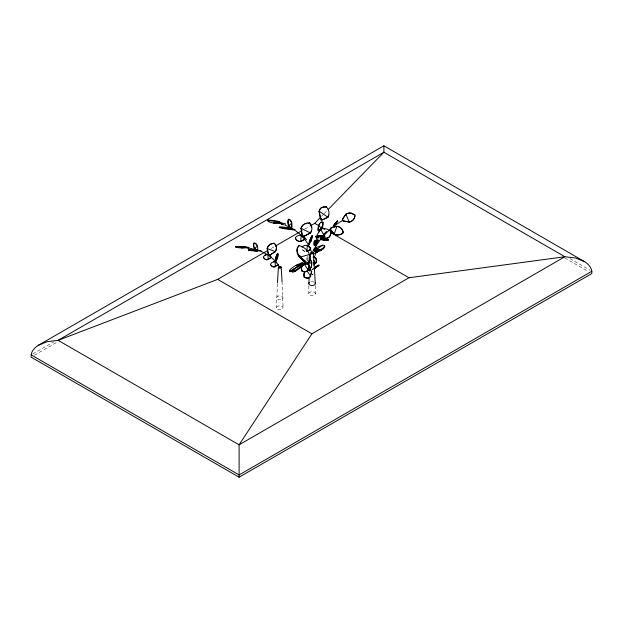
<?xml version="1.0" encoding="UTF-8"?>
<svg xmlns="http://www.w3.org/2000/svg" width="623" height="623" viewBox="0 0 623 623"><rect width="100%" height="100%" fill="white"/><g stroke="black" fill="none" stroke-linecap="round" stroke-linejoin="round"><path stroke-width="0.47" stroke-dasharray="3.12 2.34" d="M277.414 283.582L276.534 307.894M321.507 216.36L323.547 214.273M324.225 213.572L326.935 210.784M313.385 268.934L312.699 269.486L313.221 268.7M32.832 353.903L53.882 341.747M34.514 355.203L57.246 342.074M271.207 248.452L274.556 246.521M304.686 229.132L309.709 226.227M312.536 269.253L313.377 268.887M306.898 260.095A6.285 3.014 69.6 0 1 307.482 256.598L307.894 256.442A6.285 3.014 69.6 0 1 308.595 256.91M312.31 274.938L312.777 274.891L312.224 274.743M569.959 258.638L590.168 270.304M564.905 257.992L588.486 271.605M282.048 281.495L283.044 307.645M315.3 285.708L315.3 293.885A3.263 1.885 0 0 1 310.075 295.131A3.263 1.885 0 0 1 310.815 291.899A3.263 1.885 0 0 1 315.3 293.885M308.829 285.708L308.829 293.885M310.815 281.908A3.263 1.885 0 0 1 314.047 282.149M313.058 273.637A0.818 0.716 -12.3 0 1 312.73 274.494A0.849 0.748 -12.3 0 1 312.318 274.634M312.878 269.938A74.246 13.41 -82.6 0 1 313.05 268.334M304.888 251.256A5.062 4.992 13.5 0 1 301.844 248.889A5.062 4.992 13.5 0 0 304.873 251.318M307.497 261.084A6.285 3.014 69.6 0 1 307.894 256.442M307.482 256.598A6.285 3.014 69.6 0 1 308.183 257.065M277.64 299.188A3.263 1.885 0 0 0 282.99 298.137A3.263 1.885 0 0 0 278.738 295.987A3.263 1.885 0 0 0 277.64 299.188M277.64 309.187A3.263 1.885 0 0 0 282.99 308.136A3.263 1.885 0 0 0 278.738 305.986A3.263 1.885 0 0 0 277.64 309.187"/><path stroke-width="0.93" d="M307.349 262.517L309.016 262.322L309.039 260.476M291.782 227.613L291.868 223.291A5.062 2.835 82.1 0 0 288.675 219.296L288.34 219.343A5.062 2.835 82.1 0 0 288.628 225.69C292.226 230.494 291.844 227.068 291.533 223.338A5.062 2.835 82.1 0 0 291.276 222.395M309.538 258.568A6.285 3.014 69.6 0 1 311.43 262.961L311.453 267.516L311.843 262.805A6.285 3.014 69.6 0 0 309.288 257.572M309.016 262.322L309.522 254.464A10.832 7.64 41.1 0 0 298.985 245.68L298.581 246.14A10.832 7.64 41.1 0 0 299.445 257.33L304.803 261.162M276.005 261.138L275.483 261.045L276.02 256.333L277.585 253.405L278.084 254.433A4.392 1.355 -74.2 0 1 277.469 258.21C274.097 266.231 275.872 254.916 277.897 253.491M324.326 245.89A9.189 2.352 -29.1 0 1 324.848 246.638L323.392 248.818L318.82 250.937A9.181 2.352 -29.1 0 1 314.654 251.591L314.74 249.13M235.837 247.074L235.86 246.482L239.489 246.397A7.172 0.724 2.1 0 1 244.948 246.677L248.694 247.417L248.678 247.822L241.934 247.977A7.157 0.716 2.1 0 1 236.499 247.37L235.837 247.074L239.458 246.988A7.172 0.724 2.1 0 1 244.925 247.269L248.678 247.822M241.965 247.393L241.934 247.977L244.917 247.269L244.948 246.677L243.453 247.035M248.086 247.962L248.694 247.417M269.463 254.932L269.977 255.134L275.202 251.583L267.212 248.53L268.396 254.534L267.212 248.53A7.398 6.876 1.4 0 1 270.281 244.185L274.299 243.017L276.262 246.708M269.977 255.134L275.202 251.583A7.398 6.876 1.4 0 0 276.277 246.474M277.469 282.624L278.411 267.353M308.829 283.395L309.179 277.71M309.584 271.075L309.88 266.34M310.347 258.755L310.698 253.07M248.452 250.43L257.556 250.937L248.452 250.43L248.491 249.846L256.341 250.275M261.208 250.672L254.371 250.804L254.41 250.22L256.801 250.314M313.556 249.753L313.626 249.262L316.78 248.99L319.879 249.48A4.353 1.153 5.2 0 1 321.328 250.135L320.884 250.61A4.127 1.09 5.2 0 1 317.309 250.758L313.603 249.488L319.856 249.8A4.353 1.153 5.2 0 1 321.304 250.462M313.571 249.527L316.5 250.648L316.78 248.99M323.469 240.019L324.256 240.447A4.127 1.09 5.2 0 0 327.823 240.307L328.274 239.832A4.353 1.153 5.2 0 0 326.826 239.17C319.529 238.648 316.344 238.71 326.802 239.497A4.353 1.153 5.2 0 1 328.251 240.151M323.719 238.687L323.446 240.346L320.502 239.45M354.9 216.586L355.024 215.06L351.294 213.121A7.172 6.97 1.4 0 0 345.874 214.156L342.377 219.382L343.047 220.931L349.262 222.123A7.157 6.954 1.4 0 0 354.495 217.91L354.892 216.438M313.821 265.18L314.124 262.742M314.078 241.537L313.93 243.134A4.392 1.308 -79.7 0 0 314.475 245.633L315.947 245.003C317.753 241.062 314.42 238.181 314.241 243.196A4.392 1.308 -79.7 0 0 314.786 245.688L316.102 241.085L315.183 240.322L314.397 241.599M267.898 220.768L267.991 220.083A8.722 1.487 7.6 0 1 278.948 221.554L282.359 223.268L282.297 223.743L273.754 223.135A8.722 1.487 7.6 0 1 267.898 220.768A8.722 1.487 7.6 0 1 278.855 222.24L282.297 223.743M273.84 222.45L273.754 223.135L278.855 222.24L278.948 221.554M281.285 223.922L282.359 223.268M317.862 229.871L318.532 225.409A5.35 3.138 -74.6 0 1 321.966 222.037L322.901 222.177A5.14 3.014 -74.6 0 1 322.994 224.965C323.913 228.82 315.705 230.463 318.61 230.557M315.09 255.438L315.69 251.412M295.084 229.692L287.662 227.761A8.722 0.615 9.6 0 0 279.423 226.897L279.306 227.582A8.722 0.615 9.6 0 0 289.82 229.552L294.173 229.871M289.936 228.867L289.82 229.552L287.546 228.454A8.722 0.615 9.6 0 0 279.306 227.582M294.671 229.241L294.593 229.716L287.546 228.454L287.662 227.761L289.181 228.501M318.244 229.054L318.696 226.39M316.025 240.852L316.897 236.226M317.395 241.132L318.26 236.53M308.408 263.887L303.759 264.012L308.408 263.887L309.234 265.094L307.933 270.086M308.12 269.268L309.234 265.094M310.597 275.553L311.71 271.379L310.41 276.371A6.285 4.922 68.5 0 1 304.133 277.11A6.285 4.922 68.5 0 1 304.779 271.612M31.15 354.869C31.703 350.702 34.872 347.502 38.276 345.337L383.893 145.798L584.724 261.738C588.766 264.214 592.45 268.505 591.85 273.552L239.107 477.202L31.15 357.143L31.15 354.869L239.107 474.936L591.85 271.278M308.681 244.426L309.553 240.673A5.062 0.958 -69.8 0 1 312.03 235.751L312.403 235.891A5.062 0.958 -69.8 0 1 310.869 241.529L308.868 244.566M304.686 238.204L301.205 235.478A5.062 4.992 13.5 0 0 295.341 238.002L295.325 238.064A5.062 4.992 13.5 0 0 300.738 241.483L304.608 239.341L300.738 241.483M301.189 235.541L300.753 241.42A5.062 4.992 13.5 0 1 295.341 238.002M308.938 244.52L309.927 240.813A5.062 0.958 -69.8 0 1 312.403 235.891M253.888 243.258L253.662 243.959A4.314 2.967 78.6 0 0 254.581 248.593L257.065 250.236L257.774 249.698L257.564 246.023L255.843 243.601A4.143 2.85 78.6 0 0 254.129 243.196L253.888 243.258A4.143 2.85 78.6 0 1 254.457 243.227M254.129 243.196L253.904 243.905A4.314 2.967 78.6 0 0 254.823 248.538L257.229 250.197M279.929 267.36L280.895 266.94L280.109 267.672M330.237 229.248L330.782 227.722L336.887 226.196A7.344 6.908 -3.2 0 1 343.172 232.527L343.195 232.737A7.188 6.767 -3.2 0 1 335.439 234.684L334.146 234.131L330.237 229.248L334.123 233.921L335.415 234.482A7.188 6.767 -3.2 0 0 343.187 232.527M277.391 257.322A4.392 1.355 -74.2 0 1 277.157 258.124L275.483 261.045M301.968 234.536L301.065 228.275A8.722 7.686 25.3 0 1 309.631 222.964A8.722 7.686 25.3 0 1 310.355 232.955L303.962 236.312L310.355 232.955L301.065 228.275L302.217 235.183L304.055 236.109M311.687 227.543A8.722 7.686 25.3 0 0 309.491 223.268L309.631 222.964M312.403 252.502L313.548 250.166A59.683 45.035 -35.8 0 1 323.251 236.242M333.702 225.838L337.775 221.11L333.702 225.838L333.897 224.887L337.526 220.885L334.606 224.514M317.699 233.843L320.37 229.552A9.111 6.884 44.3 0 1 321.647 229.03M318.851 232.122L320.689 229.202A9.111 6.884 44.3 0 1 330.883 231.686A8.909 6.728 44.3 0 1 328.189 237.659L325.471 238.391L318.423 236.14L317.255 234.56M584.724 261.738L575.707 258.039L564.874 256.738L408.992 277.749L311.913 333.803L239.107 444.814L239.107 477.202M342.377 219.382L345.874 214.164L349.262 222.123M316.523 243.211L318.781 240.089M299.445 257.33L309.522 254.464L309.117 254.924M319.957 249.745L323.057 248.203L324.513 246.023A9.189 2.352 -29.1 0 0 322.348 245.244L316.102 247.572L314.506 248.709L314.654 251.591M330.883 231.686L330.564 232.036A8.909 6.728 44.3 0 1 327.869 238.002L325.151 238.741L318.423 236.14M325.151 238.741L325.471 238.391L320.689 229.202M314.592 268.124L318.851 264.985L313.945 268.178M314.171 268.895L319.093 265.328L314.124 268.435M310.542 225.744L314.732 223.33L320.829 217.061M328.29 209.39L383.893 152.246L383.893 145.798M323.82 234.155L326.592 231.359M302.217 265.663L305.971 261.878L305.706 261.356M333.523 225.674L334.185 225.355M303.121 263.724L304.413 262.54M257.065 250.236L257.774 249.698M313.86 262.813L315.394 263.218L316.095 262.75A5.459 2.43 66.6 0 0 316.484 259.955L315.44 257.486L314.311 256.84L313.019 257.081M299.531 255.531L304.959 262.688L299.141 255.851L299.344 255.282L304.592 261.668M290.98 228.111L291.136 227.979A73.156 55.136 -35.7 0 0 289.539 227.169M318.174 250.695L314.732 253.514L319.249 250.859M315.651 253.257L318.415 251.03M314.763 267.773L316.834 266.107L317.076 266.449L314.311 268.677M318.999 211.625A8.886 6.588 53.5 0 1 320.923 208.098L323.711 206.727L326.6 206.891L328.344 209.92A8.886 6.588 53.5 0 1 327.932 217.217L322.262 219.911L321.717 219.545L320.565 218.751L318.999 211.625L319.381 211.322A8.886 6.588 53.5 0 1 321.304 207.794M326.6 206.891L322.044 207.412M320.565 218.751L319.381 211.322L327.932 217.217L322.262 219.911M292.319 271.612A10.832 1.433 -32.3 0 0 295.146 271.371A10.832 1.433 -32.3 0 0 303.837 264.588L303.378 263.856L301.641 263.654L293.098 269.51L293.558 270.234M318.143 250.656L315.417 252.961L318.369 250.976M315.269 248.756L316.336 247.993M270.904 265.141A4.127 4.073 -61.4 0 0 274.385 266.909L278.255 264.689L274.424 266.94A4.127 4.073 -61.4 0 1 270.95 265.172L270.514 264.425A4.353 4.299 -61.4 0 1 272.033 262.47L274.385 261.707M318.392 230.494L321.18 228.54L322.675 224.872A5.14 3.014 -74.6 0 0 322.582 222.084L322.901 222.177M316.624 252.151L315.409 252.915M264.954 255.29L267.267 254.496M38.276 345.337L47.293 341.638L58.126 340.329L217.653 279.377L267.867 250.391M275.397 246.038L302.178 230.58M302.256 265.453L303.837 264.588M307.606 251.061L310.69 249.379M310.698 249.34L306.851 251.419L307.303 245.478L310.791 248.164L307.287 245.54A5.062 4.992 13.5 0 0 301.968 247.175M302.871 262.213L296.081 265.32A10.832 2.071 -27.2 0 0 289.57 271.005L289.96 271.76A10.832 2.071 -27.2 0 0 293.34 270.507M313.462 256.941L316.017 258.054M301.47 267.298A6.285 4.922 68.5 0 0 301.657 270.826L301.953 270.717A6.285 4.922 68.5 0 0 308.229 269.977L304.047 263.895M304.133 277.11L304.429 277.001A6.285 4.922 68.5 0 0 310.706 276.262L307.046 270.943M307.832 263.56L308.245 263.404M311.843 262.805L308.735 263.412M328.274 239.832L327.854 239.98A4.127 1.09 5.2 0 1 327.301 240.096M321.328 250.135L320.907 250.282A4.127 1.09 5.2 0 1 319.692 250.477M266.457 254.605L264.915 255.259A4.353 4.299 -61.4 0 0 263.397 257.221L263.786 257.938A4.127 4.073 -61.4 0 0 267.306 259.736L271.137 257.478L268.077 259.596L268.038 254.519L267.22 254.464M272.874 243.383L270.265 244.418A7.398 6.876 1.4 0 0 267.205 248.756M308.019 262.322L309.296 262.003M334.286 227.029L336.038 226.608M254.581 248.593L257.564 246.023L255.601 243.655A4.143 2.85 78.6 0 0 255.033 243.367M312.364 252.447L313.065 252.922L312.022 253.281M311.025 267.532L311.734 267.415M291.533 223.338L288.628 225.69M273.528 261.785L275.195 261.753L276.682 262.696M321.546 219.514L320.993 219.086L321.546 219.514A74.246 13.41 -82.6 0 0 321.141 221.064M281.923 223.353C280.163 225.316 285.077 221.547 285.661 224.358M321.608 236.249L315.62 236.919L324.754 236.467L324.715 235.876L323.197 235.798L315.581 236.335L324.715 235.876L316.57 236.133L316.609 236.717L324.754 236.467L321.608 236.249L321.585 235.852M300.87 264.977L296.081 265.32L296.47 266.076M308.019 270.273L310.885 270.172L307.396 270.18M246.35 247.51L248.102 247.557M260.578 250.648L248.491 249.846M316.523 250.321L317.333 250.43M311.22 252.969L311.889 253.382M342.377 219.28L343.047 220.822L349.262 221.975A7.157 6.954 1.4 0 0 354.495 217.762M316.211 244.091L315.783 241.023M313.33 262.509L315.736 263.077M277.157 258.124L275.6 257.945M318.851 225.51L321.499 228.641M309.553 240.673L310.869 241.529L310.503 241.397A5.062 0.958 -69.8 0 0 310.861 240.486M268.404 254.379L269.993 254.978M314.732 223.33L318.937 225.76M321.46 227.216L324.824 229.163M330.72 232.566L408.992 277.749M217.653 279.377L311.913 333.803M269.564 255.485L271.13 256.474M276.721 262.719L275.195 261.753L275.241 266.831M320.829 218.541L322.519 219.709M263.397 257.221L263.833 257.969A4.127 4.073 -61.4 0 0 267.267 259.705M305.87 261.356L299.85 256.863A10.832 7.64 41.1 0 1 298.985 245.68M235.86 246.482L236.522 246.786A7.157 0.716 2.1 0 0 238.188 247.074M301.89 236.078L303.985 237.674M342.884 220.378L342.525 219.779L342.884 220.402A59.683 45.035 -35.8 0 0 339.504 222.364M291.206 228.073L288.963 225.643A5.062 2.835 82.1 0 1 288.675 219.296M303.744 261.201L298.915 255.523L299.141 255.851M304.203 236.872L306.493 239.684M301.446 264.425L300.738 264.144L300.566 264.939M301.641 263.654L301.96 264.152M299.608 264.775L299.928 265.273M294.687 270.647A10.832 1.433 -32.3 0 0 303.378 263.856L293.098 269.51A10.832 1.433 -32.3 0 0 294.687 270.647L295.146 271.371M275.187 244.263L275.849 245.439M313.688 260.188L315.394 263.218L315.752 262.89A5.459 2.43 66.6 0 0 316.141 260.103L315.674 258.202M322.683 245.851L322.348 245.244L314.311 250.976A9.181 2.352 -29.1 0 0 318.485 250.329M323.057 248.203L323.392 248.818M248.234 248.079L248.445 247.479L248.234 248.079A59.808 46.188 -30.6 0 1 251.676 248.577M311.445 251.988L310.62 249.652A73.156 55.136 -35.7 0 0 295.115 230.424M277.585 253.405L277.772 254.355A4.392 1.355 -74.2 0 1 277.578 256.512M311.586 273.131L311.305 271.823A90.818 16.33 -82.5 0 0 309.125 265.6M336.911 226.398L334.146 234.131M313.431 253.07L315.3 283.395M281.168 267.251L282.048 281.495M323.197 235.798L323.22 236.203M317.979 236.421L318.01 237.013M355.024 215.06L351.302 213.268A7.172 6.97 1.4 0 0 345.874 214.312M315.074 282.92A3.263 1.885 0 0 1 311.64 285.513A3.263 1.885 0 0 1 309.475 282.499M312.59 252.432A1.378 0.794 0 0 1 313.081 253.709A1.378 0.794 0 0 1 310.838 253.538A1.378 0.794 0 0 1 311.882 252.377M252.51 248.748A59.808 46.188 -30.6 0 1 254.994 249.34M255.804 249.566A59.808 46.188 -30.6 0 1 260.515 251.17M261.271 251.482A59.808 46.188 -30.6 0 1 279.883 267.493M324.552 234.809A59.683 45.035 -35.8 0 1 330.143 229.404M331.327 228.392A59.683 45.035 -35.8 0 1 338.85 222.793M281.573 224.039A73.156 55.136 -35.7 0 1 284.314 224.95M285.217 225.277A73.156 55.136 -35.7 0 1 288.698 226.756M292 228.477A73.156 55.136 -35.7 0 1 294.352 229.918M306.368 262.618A90.818 16.33 -82.5 0 1 308.268 264.238M314.327 257.821A74.246 13.41 -82.6 0 1 314.545 256.209M268.848 221.056A8.722 1.487 7.6 0 1 267.991 220.083M276.402 248.032A7.398 6.876 1.4 0 1 275.195 251.809M319.288 224.607A5.35 3.138 -74.6 0 1 319.801 223.805M321.009 222.621A5.35 3.138 -74.6 0 1 321.655 222.279M306.212 250.384A10.832 7.64 41.1 0 1 307.131 251.443M328.578 214.943A8.886 6.588 53.5 0 1 327.55 217.513M326.639 240.174A4.127 1.09 5.2 0 1 325.097 240.182M288.34 219.343A5.062 2.835 82.1 0 1 290.933 221.539M304.429 277.001A6.285 4.922 68.5 0 1 305.068 271.496M323.088 228.812A9.111 6.884 44.3 0 1 324.622 228.898M294.188 269.198A10.832 2.071 -27.2 0 1 289.57 271.005M289.96 271.76A10.832 2.071 -27.2 0 1 289.905 271.332M338.289 226.71A7.344 6.908 -3.2 0 1 339.582 227.263M340.734 228.041A7.344 6.908 -3.2 0 1 343.195 232.737M312.03 235.751A5.062 0.958 -69.8 0 1 311.726 237.768M311.492 238.632A5.062 0.958 -69.8 0 1 311.196 239.551M307.271 270.841A6.285 4.922 68.5 0 1 301.657 270.826M301.953 270.717A6.285 4.922 68.5 0 1 302.085 266.138M311.578 230.588A8.722 7.686 25.3 0 1 310.215 233.251M300.925 228.579A8.722 7.686 25.3 0 1 303.385 224.848M304.709 224.031A8.722 7.686 25.3 0 1 306.204 223.478M307.824 223.221A8.722 7.686 25.3 0 1 309.491 223.268M336.365 222.466L334.146 225.113L336.365 222.466M383.893 152.246L58.126 340.329L239.107 444.814L564.874 256.738L383.893 152.246M278.878 267.898A1.378 0.794 0 0 0 281.144 267.454A1.378 0.794 0 0 0 279.345 266.543A1.378 0.794 0 0 0 278.878 267.898"/></g></svg>
